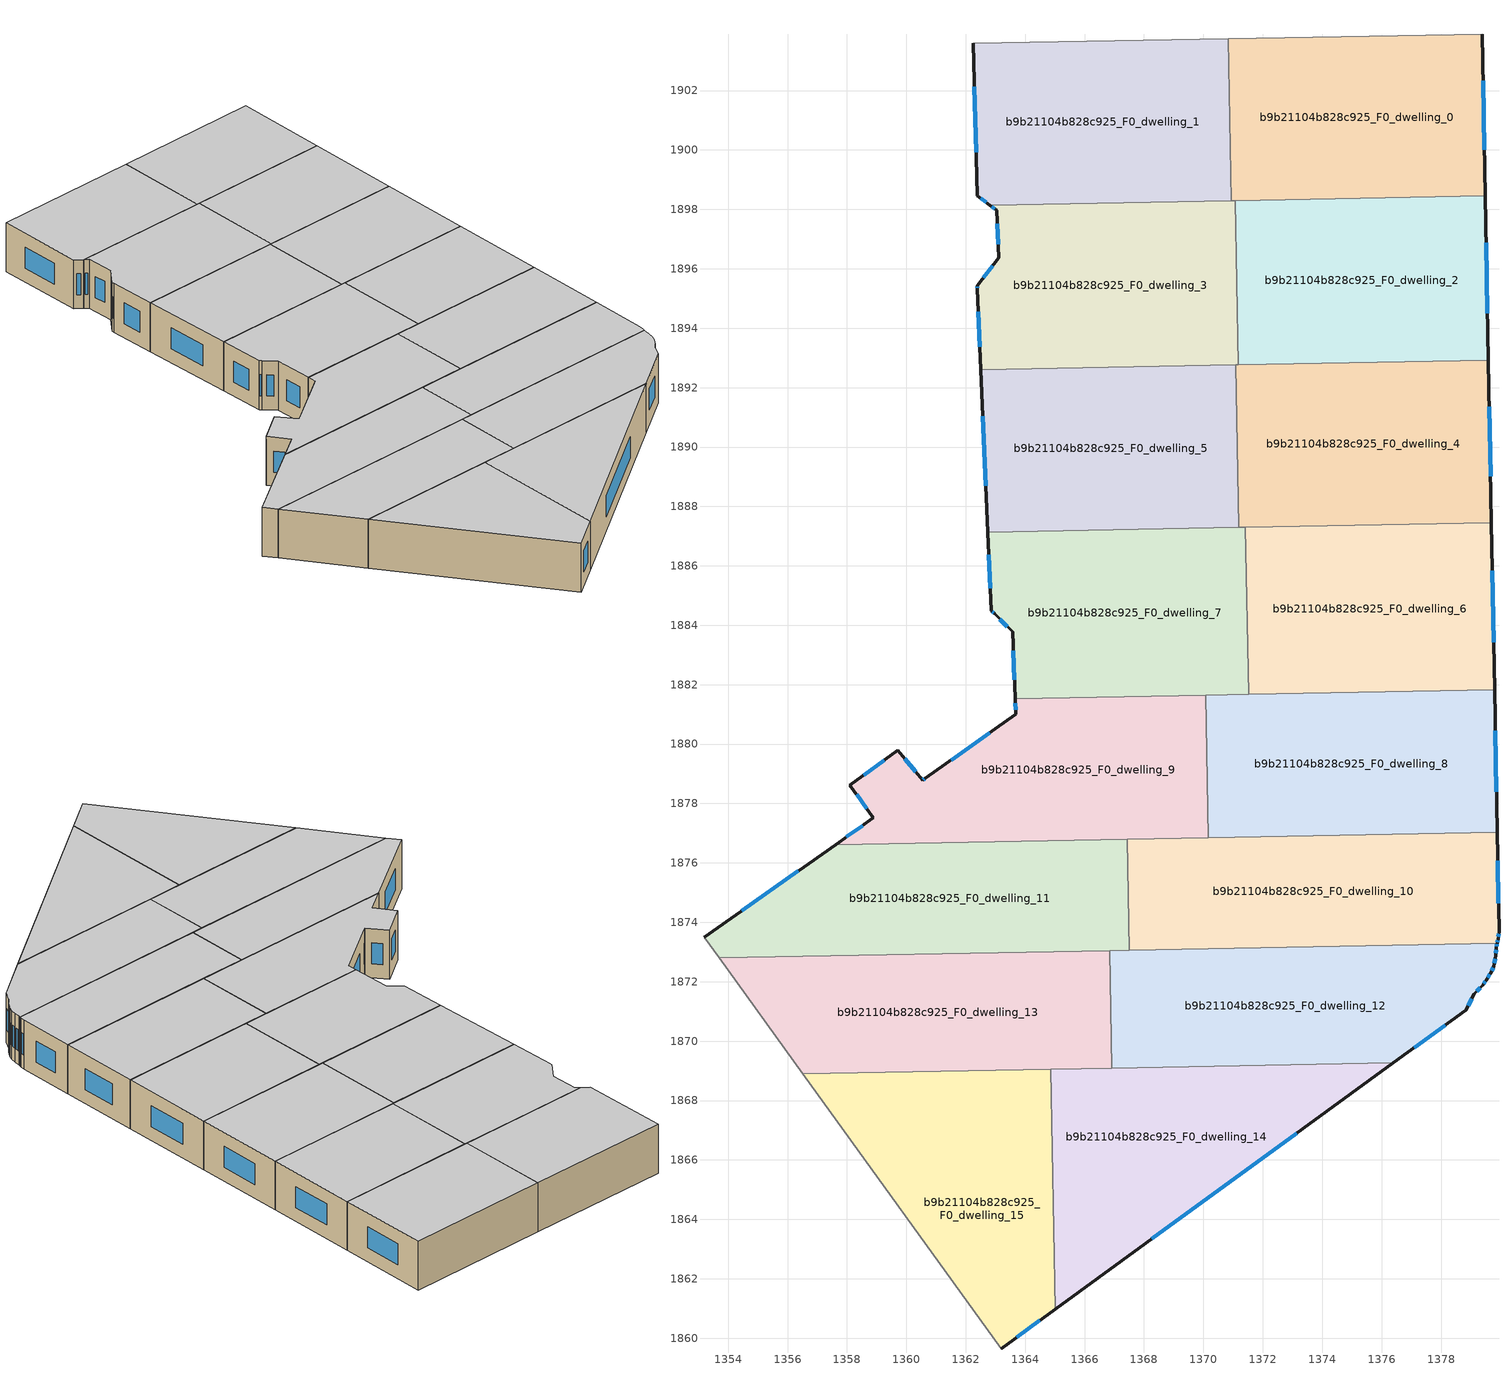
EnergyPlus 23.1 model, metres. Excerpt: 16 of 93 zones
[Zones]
b9b21104b828c925_F0_dwelling_0
 floor ground (EU_floor_Construction): 1379.39,1903.89 1379.49,1898.45 1370.93,1898.29 1370.83,1903.74 z0
 wall outside (EU_wall_Construction): 1379.49,1898.45 1379.39,1903.89 z0:3
 wall to b9b21104b828c925_F0_dwelling_1 (EU_wall_Construction): 1370.83,1903.74 1370.93,1898.29 z0:3
 wall adiabatic (EU_wall_Construction): 1379.39,1903.89 1370.83,1903.74 z0:3
 wall to b9b21104b828c925_F0_dwelling_2 (EU_wall_Construction): 1371.07,1898.3 1379.49,1898.45 z0:3
 wall to b9b21104b828c925_F0_dwelling_3 (EU_wall_Construction): 1370.93,1898.29 1371.07,1898.3 z0:3
 window (EU_Window_Construction): 1379.46,1900.01 1379.42,1902.34 z0.86:2.14
 ceiling to b9b21104b828c925_F1_dwelling_0 (EU_floor_Construction): 1379.49,1898.45 1379.39,1903.89 1370.83,1903.74 1370.93,1898.29 z3
b9b21104b828c925_F0_dwelling_1
 floor ground (EU_floor_Construction): 1370.83,1903.74 1370.93,1898.29 1362.81,1898.14 1362.4,1898.46 1362.25,1903.59 z0
 wall outside (EU_wall_Construction): 1362.25,1903.59 1362.4,1898.46 1362.81,1898.14 z0:3
 wall adiabatic (EU_wall_Construction): 1370.83,1903.74 1362.25,1903.59 z0:3
 wall to b9b21104b828c925_F0_dwelling_3 (EU_wall_Construction): 1362.81,1898.14 1370.93,1898.29 z0:3
 window (EU_Window_Construction): 1362.51,1898.37 1362.69,1898.23 / 1362.29,1902.13 1362.35,1899.92 z0.86:2.14
 ceiling to b9b21104b828c925_F1_dwelling_1 (EU_floor_Construction): 1370.93,1898.29 1370.83,1903.74 1362.25,1903.59 1362.4,1898.46 1362.81,1898.14 z3
b9b21104b828c925_F0_dwelling_10
 floor ground (EU_floor_Construction): 1379.89,1877.03 1379.95,1873.69 1379.92,1873.43 1379.89,1873.29 1367.51,1873.06 1367.44,1876.8 z0
 wall outside (EU_wall_Construction): 1379.89,1873.29 1379.92,1873.43 1379.95,1873.69 1379.89,1877.03 z0:3
 wall to b9b21104b828c925_F0_dwelling_11 (EU_wall_Construction): 1367.44,1876.8 1367.51,1873.06 z0:3
 wall to b9b21104b828c925_F0_dwelling_8 (EU_wall_Construction): 1379.89,1877.03 1370.17,1876.85 z0:3
 wall to b9b21104b828c925_F0_dwelling_12 (EU_wall_Construction): 1367.51,1873.06 1379.89,1873.29 z0:3
 wall to b9b21104b828c925_F0_dwelling_9 (EU_wall_Construction): 1370.17,1876.85 1367.44,1876.8 z0:3
 window (EU_Window_Construction): 1379.93,1874.65 1379.91,1876.08 / 1379.93,1873.51 1379.94,1873.62 / 1379.9,1873.33 1379.91,1873.39 z0.86:2.14
 ceiling to b9b21104b828c925_F1_dwelling_10 (EU_floor_Construction): 1379.89,1873.29 1379.92,1873.43 1379.95,1873.69 1379.89,1877.03 1367.44,1876.8 1367.51,1873.06 z3
b9b21104b828c925_F0_dwelling_11
 floor ground (EU_floor_Construction): 1367.44,1876.8 1367.51,1873.06 1353.7,1872.8 1353.19,1873.5 1357.62,1876.62 z0
 wall outside (EU_wall_Construction): 1357.62,1876.62 1353.19,1873.5 z0:3
 wall adiabatic (EU_wall_Construction): 1353.19,1873.5 1353.7,1872.8 z0:3
 wall to b9b21104b828c925_F0_dwelling_9 (EU_wall_Construction): 1367.44,1876.8 1357.62,1876.62 z0:3
 wall to b9b21104b828c925_F0_dwelling_13 (EU_wall_Construction): 1353.7,1872.8 1366.85,1873.04 z0:3
 wall to b9b21104b828c925_F0_dwelling_12 (EU_wall_Construction): 1366.85,1873.04 1367.51,1873.06 z0:3
 window (EU_Window_Construction): 1356.35,1875.73 1354.46,1874.39 z0.86:2.14
 ceiling to b9b21104b828c925_F1_dwelling_11 (EU_floor_Construction): 1367.51,1873.06 1367.44,1876.8 1357.62,1876.62 1353.19,1873.5 1353.7,1872.8 z3
b9b21104b828c925_F0_dwelling_12
 floor ground (EU_floor_Construction): 1379.89,1873.29 1379.86,1873.16 1379.84,1872.87 1379.78,1872.52 1379.69,1872.32 1379.52,1872.06 1379.41,1871.88 1379.12,1871.59 1378.83,1871.04 1376.4,1869.27 1366.92,1869.09 1366.85,1873.04 z0
 wall outside (EU_wall_Construction): 1376.4,1869.27 1378.83,1871.04 1379.12,1871.59 1379.41,1871.88 1379.52,1872.06 1379.69,1872.32 1379.78,1872.52 1379.84,1872.87 1379.86,1873.16 1379.89,1873.29 z0:3
 wall to b9b21104b828c925_F0_dwelling_13 (EU_wall_Construction): 1366.85,1873.04 1366.92,1869.09 z0:3
 wall to b9b21104b828c925_F0_dwelling_14 (EU_wall_Construction): 1366.92,1869.09 1376.4,1869.27 z0:3
 window (EU_Window_Construction): 1379.57,1872.13 1379.64,1872.24 / 1379.44,1871.93 1379.49,1872.01 / 1379.2,1871.67 1379.33,1871.8 / 1378.91,1871.2 1379.04,1871.43 / 1377.09,1869.77 1378.14,1870.53 / 1379.87,1873.2 1379.88,1873.25 / 1379.84,1872.96 1379.85,1873.08 / 1379.79,1872.62 1379.82,1872.77 / 1379.72,1872.38 1379.75,1872.46 z0.86:2.14
 ceiling to b9b21104b828c925_F1_dwelling_12 (EU_floor_Construction): 1378.83,1871.04 1379.12,1871.59 1379.41,1871.88 1379.52,1872.06 1379.69,1872.32 1379.78,1872.52 1379.84,1872.87 1379.86,1873.16 1379.89,1873.29 1366.85,1873.04 1366.92,1869.09 1376.4,1869.27 z3
b9b21104b828c925_F0_dwelling_13
 floor ground (EU_floor_Construction): 1366.85,1873.04 1366.92,1869.09 1356.51,1868.9 1353.7,1872.8 z0
 wall adiabatic (EU_wall_Construction): 1353.7,1872.8 1356.51,1868.9 z0:3
 wall to b9b21104b828c925_F0_dwelling_14 (EU_wall_Construction): 1356.51,1868.9 1364.86,1869.05 1366.92,1869.09 z0:3
 ceiling to b9b21104b828c925_F1_dwelling_13 (EU_floor_Construction): 1366.92,1869.09 1366.85,1873.04 1353.7,1872.8 1356.51,1868.9 z3
b9b21104b828c925_F0_dwelling_14
 floor ground (EU_floor_Construction): 1376.4,1869.27 1365.01,1860.98 1364.86,1869.05 z0
 wall outside (EU_wall_Construction): 1365.01,1860.98 1376.4,1869.27 z0:3
 wall to b9b21104b828c925_F0_dwelling_15 (EU_wall_Construction): 1356.51,1868.9 1364.86,1869.05 1365.01,1860.98 z0:3
 window (EU_Window_Construction): 1368.27,1863.35 1373.15,1866.9 z0.86:2.14
 ceiling to b9b21104b828c925_F1_dwelling_14 (EU_floor_Construction): 1376.4,1869.27 1364.86,1869.05 1365.01,1860.98 z3
b9b21104b828c925_F0_dwelling_15
 floor ground (EU_floor_Construction): 1364.86,1869.05 1365.01,1860.98 1363.19,1859.65 1356.51,1868.9 z0
 wall outside (EU_wall_Construction): 1363.19,1859.65 1365.01,1860.98 z0:3
 wall adiabatic (EU_wall_Construction): 1356.51,1868.9 1363.19,1859.65 z0:3
 window (EU_Window_Construction): 1363.71,1860.03 1364.49,1860.6 z0.86:2.14
 ceiling to b9b21104b828c925_F1_dwelling_15 (EU_floor_Construction): 1365.01,1860.98 1364.86,1869.05 1356.51,1868.9 1363.19,1859.65 z3
b9b21104b828c925_F0_dwelling_2
 floor ground (EU_floor_Construction): 1379.49,1898.45 1379.59,1892.92 1371.17,1892.77 1371.07,1898.3 z0
 wall outside (EU_wall_Construction): 1379.59,1892.92 1379.49,1898.45 z0:3
 wall to b9b21104b828c925_F0_dwelling_3 (EU_wall_Construction): 1371.07,1898.3 1371.17,1892.77 z0:3
 wall to b9b21104b828c925_F0_dwelling_4 (EU_wall_Construction): 1371.17,1892.77 1379.59,1892.92 z0:3
 window (EU_Window_Construction): 1379.56,1894.5 1379.52,1896.87 z0.86:2.14
 ceiling to b9b21104b828c925_F1_dwelling_2 (EU_floor_Construction): 1379.59,1892.92 1379.49,1898.45 1371.07,1898.3 1371.17,1892.77 z3
b9b21104b828c925_F0_dwelling_3
 floor ground (EU_floor_Construction): 1371.07,1898.3 1371.17,1892.77 1362.51,1892.61 1362.39,1895.33 1362.38,1895.43 1363.11,1896.37 1363.04,1897.96 1362.81,1898.14 z0
 wall outside (EU_wall_Construction): 1362.81,1898.14 1363.04,1897.96 1363.11,1896.37 1362.38,1895.43 1362.39,1895.33 1362.51,1892.61 z0:3
 wall to b9b21104b828c925_F0_dwelling_5 (EU_wall_Construction): 1362.51,1892.61 1371.08,1892.77 z0:3
 wall to b9b21104b828c925_F0_dwelling_4 (EU_wall_Construction): 1371.09,1892.76 1371.17,1892.77 z0:3
 window (EU_Window_Construction): 1362.87,1898.09 1362.97,1898.02 / 1362.42,1894.55 1362.47,1893.38 / 1362.38,1895.4 1362.39,1895.35 / 1362.91,1896.1 1362.59,1895.7 / 1363.06,1897.51 1363.09,1896.83 z0.86:2.14
 ceiling to b9b21104b828c925_F1_dwelling_3 (EU_floor_Construction): 1371.17,1892.77 1371.07,1898.3 1362.81,1898.14 1363.04,1897.96 1363.11,1896.37 1362.38,1895.43 1362.39,1895.33 1362.51,1892.61 z3
b9b21104b828c925_F0_dwelling_4
 floor ground (EU_floor_Construction): 1379.59,1892.92 1379.7,1887.45 1371.19,1887.29 1371.09,1892.76 z0
 wall outside (EU_wall_Construction): 1379.7,1887.45 1379.59,1892.92 z0:3
 wall to b9b21104b828c925_F0_dwelling_5 (EU_wall_Construction): 1371.09,1892.76 1371.19,1887.29 z0:3
 wall to b9b21104b828c925_F0_dwelling_6 (EU_wall_Construction): 1371.41,1887.3 1379.7,1887.45 z0:3
 wall to b9b21104b828c925_F0_dwelling_7 (EU_wall_Construction): 1371.19,1887.29 1371.41,1887.3 z0:3
 window (EU_Window_Construction): 1379.67,1889.01 1379.62,1891.36 z0.86:2.14
 ceiling to b9b21104b828c925_F1_dwelling_4 (EU_floor_Construction): 1379.7,1887.45 1379.59,1892.92 1371.09,1892.76 1371.19,1887.29 z3
b9b21104b828c925_F0_dwelling_5
 floor ground (EU_floor_Construction): 1371.09,1892.76 1371.19,1887.29 1362.75,1887.13 1362.51,1892.61 z0
 wall outside (EU_wall_Construction): 1362.51,1892.61 1362.75,1887.13 z0:3
 wall to b9b21104b828c925_F0_dwelling_7 (EU_wall_Construction): 1362.75,1887.13 1371.19,1887.29 z0:3
 window (EU_Window_Construction): 1362.58,1891.04 1362.68,1888.7 z0.86:2.14
 ceiling to b9b21104b828c925_F1_dwelling_5 (EU_floor_Construction): 1371.19,1887.29 1371.09,1892.76 1362.51,1892.61 1362.75,1887.13 z3
b9b21104b828c925_F0_dwelling_6
 floor ground (EU_floor_Construction): 1379.7,1887.45 1379.8,1881.82 1371.52,1881.67 1371.41,1887.29 z0
 wall outside (EU_wall_Construction): 1379.8,1881.82 1379.7,1887.45 z0:3
 wall to b9b21104b828c925_F0_dwelling_7 (EU_wall_Construction): 1371.41,1887.29 1371.52,1881.67 z0:3
 wall to b9b21104b828c925_F0_dwelling_8 (EU_wall_Construction): 1371.52,1881.67 1379.8,1881.82 z0:3
 window (EU_Window_Construction): 1379.77,1883.43 1379.73,1885.84 z0.86:2.14
 ceiling to b9b21104b828c925_F1_dwelling_6 (EU_floor_Construction): 1379.8,1881.82 1379.7,1887.45 1371.41,1887.29 1371.52,1881.67 z3
b9b21104b828c925_F0_dwelling_7
 floor ground (EU_floor_Construction): 1371.41,1887.29 1371.52,1881.67 1363.67,1881.52 1363.58,1883.78 1362.97,1884.38 1362.86,1884.49 1362.75,1887.13 z0
 wall outside (EU_wall_Construction): 1362.75,1887.13 1362.86,1884.49 1362.97,1884.38 1363.58,1883.78 1363.67,1881.52 z0:3
 wall to b9b21104b828c925_F0_dwelling_9 (EU_wall_Construction): 1363.67,1881.52 1370.08,1881.64 z0:3
 wall to b9b21104b828c925_F0_dwelling_8 (EU_wall_Construction): 1370.08,1881.64 1371.52,1881.67 z0:3
 window (EU_Window_Construction): 1363.6,1883.13 1363.64,1882.17 / 1363.14,1884.21 1363.4,1883.95 / 1362.89,1884.46 1362.94,1884.41 / 1362.78,1886.38 1362.83,1885.24 z0.86:2.14
 ceiling to b9b21104b828c925_F1_dwelling_7 (EU_floor_Construction): 1371.52,1881.67 1371.41,1887.29 1362.75,1887.13 1362.86,1884.49 1362.97,1884.38 1363.58,1883.78 1363.67,1881.52 z3
b9b21104b828c925_F0_dwelling_8
 floor ground (EU_floor_Construction): 1379.8,1881.82 1379.89,1877.03 1370.16,1876.85 1370.08,1881.64 z0
 wall outside (EU_wall_Construction): 1379.89,1877.03 1379.8,1881.82 z0:3
 wall to b9b21104b828c925_F0_dwelling_9 (EU_wall_Construction): 1370.08,1881.64 1370.16,1876.85 z0:3
 window (EU_Window_Construction): 1379.86,1878.4 1379.83,1880.45 z0.86:2.14
 ceiling to b9b21104b828c925_F1_dwelling_8 (EU_floor_Construction): 1379.89,1877.03 1379.8,1881.82 1370.08,1881.64 1370.16,1876.85 z3
b9b21104b828c925_F0_dwelling_9
 floor ground (EU_floor_Construction): 1370.08,1881.64 1370.16,1876.85 1357.62,1876.62 1358.89,1877.51 1358.1,1878.62 1359.72,1879.8 1360.55,1878.78 1360.64,1878.84 1363.69,1881 1363.67,1881.52 z0
 wall outside (EU_wall_Construction): 1363.67,1881.52 1363.69,1881 1360.64,1878.84 1360.55,1878.78 1359.72,1879.8 1358.1,1878.62 1358.89,1877.51 1357.62,1876.62 z0:3
 window (EU_Window_Construction): 1363.67,1881.37 1363.68,1881.15 / 1358.53,1877.26 1357.98,1876.87 / 1358.33,1878.3 1358.66,1877.83 / 1359.26,1879.46 1358.56,1878.96 / 1360.31,1879.07 1359.96,1879.51 / 1360.61,1878.82 1360.57,1878.8 / 1362.82,1880.39 1361.51,1879.46 z0.86:2.14
 ceiling to b9b21104b828c925_F1_dwelling_9 (EU_floor_Construction): 1370.16,1876.85 1370.08,1881.64 1363.67,1881.52 1363.69,1881 1360.64,1878.84 1360.55,1878.78 1359.72,1879.8 1358.1,1878.62 1358.89,1877.51 1357.62,1876.62 z3
[Building]
EU S2 Campaign: North Axis=0; Terrain=City; Solar Distribution=FullExterior
[Site:Location]
Helsinki-Vantaa.AP: Latitude=60.317; Longitude=24.963; Time Zone=2; Elevation=54.6
[SizingPeriod:WeatherFileDays]
AnnualSizingPeriod: Begin Month=1; Begin Day of Month=1; End Month=12; End Day of Month=31; Day of Week for Start Day=Monday; Use Weather File Daylight Saving Period=No; Use Weather File Rain and Snow Indicators=No
[MATERIAL]
EU_InternalMass_Material: Roughness=MediumRough; Thickness=0.1; Conductivity=1; Density=1800; Specific Heat=900; Thermal Absorptance=0.9; Solar Absorptance=0.7; Visible Absorptance=0.7
[MATERIAL:NOMASS] Roughness=MediumRough; Thermal Absorptance=0.9; Solar Absorptance=0.7; Visible Absorptance=0.7
Name | Thermal Resistance
EU_wall_NoMass | 1.10183
EU_floor_NoMass | 1.70606
[WINDOWMATERIAL:SIMPLEGLAZINGSYSTEM]
EU_Window_SimpleGlazing: UFactor=3.11035; Solar Heat Gain Coefficient=0.8; Visible Transmittance=0.8
[CONSTRUCTION]
EU_wall_Construction: EU_wall_NoMass
EU_floor_Construction: EU_floor_NoMass
EU_Window_Construction: EU_Window_SimpleGlazing
EU_InternalMass_Construction: EU_InternalMass_Material
[ZONE] Type=1; Multiplier=1; Ceiling Height=autocalculate; Floor Area=autocalculate; Part of Total Floor Area=Yes
Name | Volume
b9b21104b828c925_F0_dwelling_0; b9b21104b828c925_F0_dwelling_3 | 139.807
b9b21104b828c925_F0_dwelling_1; b9b21104b828c925_F0_dwelling_12 | 139.8
b9b21104b828c925_F0_dwelling_10 | 139.824
b9b21104b828c925_F0_dwelling_11 | 139.815
b9b21104b828c925_F0_dwelling_13 | 139.779
b9b21104b828c925_F0_dwelling_14 | 139.813
b9b21104b828c925_F0_dwelling_15 | 139.808
b9b21104b828c925_F0_dwelling_2 | 139.789
b9b21104b828c925_F0_dwelling_4; b9b21104b828c925_F0_dwelling_5 | 139.783
b9b21104b828c925_F0_dwelling_6 | 139.816
b9b21104b828c925_F0_dwelling_7 | 139.805
b9b21104b828c925_F0_dwelling_8 | 139.798
b9b21104b828c925_F0_dwelling_9 | 139.796
[INTERNALMASS] Construction=EU_InternalMass_Construction
Name | Zone or ZoneList | Surface Area
b9b21104b828c925_F0_dwelling_0_EU_InternalMass | b9b21104b828c925_F0_dwelling_0 | 46.6013
b9b21104b828c925_F0_dwelling_1_EU_InternalMass | b9b21104b828c925_F0_dwelling_1 | 46.6004
b9b21104b828c925_F0_dwelling_2_EU_InternalMass | b9b21104b828c925_F0_dwelling_2 | 46.5958
b9b21104b828c925_F0_dwelling_3_EU_InternalMass | b9b21104b828c925_F0_dwelling_3 | 46.6019
b9b21104b828c925_F0_dwelling_4_EU_InternalMass | b9b21104b828c925_F0_dwelling_4 | 46.5947
b9b21104b828c925_F0_dwelling_5_EU_InternalMass | b9b21104b828c925_F0_dwelling_5 | 46.5949
b9b21104b828c925_F0_dwelling_6_EU_InternalMass | b9b21104b828c925_F0_dwelling_6 | 46.6039
b9b21104b828c925_F0_dwelling_7_EU_InternalMass | b9b21104b828c925_F0_dwelling_7 | 46.6016
b9b21104b828c925_F0_dwelling_8_EU_InternalMass | b9b21104b828c925_F0_dwelling_8 | 46.5995
b9b21104b828c925_F0_dwelling_9_EU_InternalMass | b9b21104b828c925_F0_dwelling_9 | 46.5987
b9b21104b828c925_F0_dwelling_10_EU_InternalMass | b9b21104b828c925_F0_dwelling_10 | 46.607
b9b21104b828c925_F0_dwelling_11_EU_InternalMass | b9b21104b828c925_F0_dwelling_11 | 46.6056
b9b21104b828c925_F0_dwelling_12_EU_InternalMass | b9b21104b828c925_F0_dwelling_12 | 46.5997
b9b21104b828c925_F0_dwelling_13_EU_InternalMass | b9b21104b828c925_F0_dwelling_13 | 46.5924
b9b21104b828c925_F0_dwelling_14_EU_InternalMass | b9b21104b828c925_F0_dwelling_14 | 46.6075
b9b21104b828c925_F0_dwelling_15_EU_InternalMass | b9b21104b828c925_F0_dwelling_15 | 46.6016
[OTHEREQUIPMENT] Fuel Type=Electricity; Design Level Calculation Method=Watts/Area; Power per Zone Floor Area=1; Fraction Latent=0; Fraction Radiant=0; Fraction Lost=0; Carbon Dioxide Generation Rate=0; EndUse Subcategory=EU_Step8_InternalGains
Name | Zone or ZoneList or Space or SpaceList | Schedule
EU_Step8_InternalGain_b9b21104b828c925_F0_dwelling_0_f000 | b9b21104b828c925_F0_dwelling_0 | EU_Step8_GainSchedule_b9b21104b828c925_F0_dwelling_0_f000
EU_Step8_InternalGain_b9b21104b828c925_F0_dwelling_1_f000 | b9b21104b828c925_F0_dwelling_1 | EU_Step8_GainSchedule_b9b21104b828c925_F0_dwelling_1_f000
EU_Step8_InternalGain_b9b21104b828c925_F0_dwelling_2_f000 | b9b21104b828c925_F0_dwelling_2 | EU_Step8_GainSchedule_b9b21104b828c925_F0_dwelling_2_f000
EU_Step8_InternalGain_b9b21104b828c925_F0_dwelling_3_f000 | b9b21104b828c925_F0_dwelling_3 | EU_Step8_GainSchedule_b9b21104b828c925_F0_dwelling_3_f000
EU_Step8_InternalGain_b9b21104b828c925_F0_dwelling_4_f000 | b9b21104b828c925_F0_dwelling_4 | EU_Step8_GainSchedule_b9b21104b828c925_F0_dwelling_4_f000
EU_Step8_InternalGain_b9b21104b828c925_F0_dwelling_5_f000 | b9b21104b828c925_F0_dwelling_5 | EU_Step8_GainSchedule_b9b21104b828c925_F0_dwelling_5_f000
EU_Step8_InternalGain_b9b21104b828c925_F0_dwelling_6_f000 | b9b21104b828c925_F0_dwelling_6 | EU_Step8_GainSchedule_b9b21104b828c925_F0_dwelling_6_f000
EU_Step8_InternalGain_b9b21104b828c925_F0_dwelling_7_f000 | b9b21104b828c925_F0_dwelling_7 | EU_Step8_GainSchedule_b9b21104b828c925_F0_dwelling_7_f000
EU_Step8_InternalGain_b9b21104b828c925_F0_dwelling_8_f000 | b9b21104b828c925_F0_dwelling_8 | EU_Step8_GainSchedule_b9b21104b828c925_F0_dwelling_8_f000
EU_Step8_InternalGain_b9b21104b828c925_F0_dwelling_9_f000 | b9b21104b828c925_F0_dwelling_9 | EU_Step8_GainSchedule_b9b21104b828c925_F0_dwelling_9_f000
EU_Step8_InternalGain_b9b21104b828c925_F0_dwelling_10_f000 | b9b21104b828c925_F0_dwelling_10 | EU_Step8_GainSchedule_b9b21104b828c925_F0_dwelling_10_f000
EU_Step8_InternalGain_b9b21104b828c925_F0_dwelling_11_f000 | b9b21104b828c925_F0_dwelling_11 | EU_Step8_GainSchedule_b9b21104b828c925_F0_dwelling_11_f000
EU_Step8_InternalGain_b9b21104b828c925_F0_dwelling_12_f000 | b9b21104b828c925_F0_dwelling_12 | EU_Step8_GainSchedule_b9b21104b828c925_F0_dwelling_12_f000
EU_Step8_InternalGain_b9b21104b828c925_F0_dwelling_13_f000 | b9b21104b828c925_F0_dwelling_13 | EU_Step8_GainSchedule_b9b21104b828c925_F0_dwelling_13_f000
EU_Step8_InternalGain_b9b21104b828c925_F0_dwelling_14_f000 | b9b21104b828c925_F0_dwelling_14 | EU_Step8_GainSchedule_b9b21104b828c925_F0_dwelling_14_f000
EU_Step8_InternalGain_b9b21104b828c925_F0_dwelling_15_f000 | b9b21104b828c925_F0_dwelling_15 | EU_Step8_GainSchedule_b9b21104b828c925_F0_dwelling_15_f000
[ZONEVENTILATION:DESIGNFLOWRATE] Schedule=EU_AlwaysOn; Design Flow Rate Calculation Method=AirChanges/Hour; Air Changes per Hour=0.756316; Ventilation Type=Natural; Fan Pressure Rise=0; Fan Total Efficiency=1; Constant Term Coefficient=1; Temperature Term Coefficient=0; Velocity Term Coefficient=0; Velocity Squared Term Coefficient=0; Minimum Indoor Temperature=-100; Maximum Indoor Temperature=100; Delta Temperature=-100; Minimum Outdoor Temperature=-100; Maximum Outdoor Temperature=100; Maximum Wind Speed=40
Name | Zone or ZoneList or Space or SpaceList
EU_ConstantAir_b9b21104b828c925_F0_dwelling_0 | b9b21104b828c925_F0_dwelling_0
EU_ConstantAir_b9b21104b828c925_F0_dwelling_1 | b9b21104b828c925_F0_dwelling_1
EU_ConstantAir_b9b21104b828c925_F0_dwelling_2 | b9b21104b828c925_F0_dwelling_2
EU_ConstantAir_b9b21104b828c925_F0_dwelling_3 | b9b21104b828c925_F0_dwelling_3
EU_ConstantAir_b9b21104b828c925_F0_dwelling_4 | b9b21104b828c925_F0_dwelling_4
EU_ConstantAir_b9b21104b828c925_F0_dwelling_5 | b9b21104b828c925_F0_dwelling_5
EU_ConstantAir_b9b21104b828c925_F0_dwelling_6 | b9b21104b828c925_F0_dwelling_6
EU_ConstantAir_b9b21104b828c925_F0_dwelling_7 | b9b21104b828c925_F0_dwelling_7
EU_ConstantAir_b9b21104b828c925_F0_dwelling_8 | b9b21104b828c925_F0_dwelling_8
EU_ConstantAir_b9b21104b828c925_F0_dwelling_9 | b9b21104b828c925_F0_dwelling_9
EU_ConstantAir_b9b21104b828c925_F0_dwelling_10 | b9b21104b828c925_F0_dwelling_10
EU_ConstantAir_b9b21104b828c925_F0_dwelling_11 | b9b21104b828c925_F0_dwelling_11
EU_ConstantAir_b9b21104b828c925_F0_dwelling_12 | b9b21104b828c925_F0_dwelling_12
EU_ConstantAir_b9b21104b828c925_F0_dwelling_13 | b9b21104b828c925_F0_dwelling_13
EU_ConstantAir_b9b21104b828c925_F0_dwelling_14 | b9b21104b828c925_F0_dwelling_14
EU_ConstantAir_b9b21104b828c925_F0_dwelling_15 | b9b21104b828c925_F0_dwelling_15
[HVACTEMPLATE:THERMOSTAT] Constant Heating Setpoint=20; Constant Cooling Setpoint=50
EU_HeatOnly_b9b21104b828c925_F0_dwelling_0; EU_HeatOnly_b9b21104b828c925_F0_dwelling_1; EU_HeatOnly_b9b21104b828c925_F0_dwelling_2; EU_HeatOnly_b9b21104b828c925_F0_dwelling_3; EU_HeatOnly_b9b21104b828c925_F0_dwelling_4; EU_HeatOnly_b9b21104b828c925_F0_dwelling_5; EU_HeatOnly_b9b21104b828c925_F0_dwelling_6; EU_HeatOnly_b9b21104b828c925_F0_dwelling_7; EU_HeatOnly_b9b21104b828c925_F0_dwelling_8; EU_HeatOnly_b9b21104b828c925_F0_dwelling_9; EU_HeatOnly_b9b21104b828c925_F0_dwelling_10; EU_HeatOnly_b9b21104b828c925_F0_dwelling_11; EU_HeatOnly_b9b21104b828c925_F0_dwelling_12; EU_HeatOnly_b9b21104b828c925_F0_dwelling_13; EU_HeatOnly_b9b21104b828c925_F0_dwelling_14; EU_HeatOnly_b9b21104b828c925_F0_dwelling_15; EU_HeatOnly_b9b21104b828c925_F1_dwelling_0; EU_HeatOnly_b9b21104b828c925_F1_dwelling_1; EU_HeatOnly_b9b21104b828c925_F1_dwelling_2; EU_HeatOnly_b9b21104b828c925_F1_dwelling_3; EU_HeatOnly_b9b21104b828c925_F1_dwelling_4; EU_HeatOnly_b9b21104b828c925_F1_dwelling_5; EU_HeatOnly_b9b21104b828c925_F1_dwelling_6; EU_HeatOnly_b9b21104b828c925_F1_dwelling_7; EU_HeatOnly_b9b21104b828c925_F1_dwelling_8; EU_HeatOnly_b9b21104b828c925_F1_dwelling_9; EU_HeatOnly_b9b21104b828c925_F1_dwelling_10; EU_HeatOnly_b9b21104b828c925_F1_dwelling_11; EU_HeatOnly_b9b21104b828c925_F1_dwelling_12; EU_HeatOnly_b9b21104b828c925_F1_dwelling_13; EU_HeatOnly_b9b21104b828c925_F1_dwelling_14; EU_HeatOnly_b9b21104b828c925_F1_dwelling_15; EU_HeatOnly_b9b21104b828c925_F2_dwelling_0; EU_HeatOnly_b9b21104b828c925_F2_dwelling_1; EU_HeatOnly_b9b21104b828c925_F2_dwelling_2; EU_HeatOnly_b9b21104b828c925_F2_dwelling_3; EU_HeatOnly_b9b21104b828c925_F2_dwelling_4; EU_HeatOnly_b9b21104b828c925_F2_dwelling_5; EU_HeatOnly_b9b21104b828c925_F2_dwelling_6; EU_HeatOnly_b9b21104b828c925_F2_dwelling_7; EU_HeatOnly_b9b21104b828c925_F2_dwelling_8; EU_HeatOnly_b9b21104b828c925_F2_dwelling_9; EU_HeatOnly_b9b21104b828c925_F2_dwelling_10; EU_HeatOnly_b9b21104b828c925_F2_dwelling_11; EU_HeatOnly_b9b21104b828c925_F2_dwelling_12; EU_HeatOnly_b9b21104b828c925_F2_dwelling_13; EU_HeatOnly_b9b21104b828c925_F2_dwelling_14; EU_HeatOnly_b9b21104b828c925_F2_dwelling_15; EU_HeatOnly_b9b21104b828c925_F3_dwelling_0; EU_HeatOnly_b9b21104b828c925_F3_dwelling_1; EU_HeatOnly_b9b21104b828c925_F3_dwelling_2; EU_HeatOnly_b9b21104b828c925_F3_dwelling_3; EU_HeatOnly_b9b21104b828c925_F3_dwelling_4; EU_HeatOnly_b9b21104b828c925_F3_dwelling_5; EU_HeatOnly_b9b21104b828c925_F3_dwelling_6; EU_HeatOnly_b9b21104b828c925_F3_dwelling_7; EU_HeatOnly_b9b21104b828c925_F3_dwelling_8; EU_HeatOnly_b9b21104b828c925_F3_dwelling_9; EU_HeatOnly_b9b21104b828c925_F3_dwelling_10; EU_HeatOnly_b9b21104b828c925_F3_dwelling_11; EU_HeatOnly_b9b21104b828c925_F3_dwelling_12; EU_HeatOnly_b9b21104b828c925_F3_dwelling_13; EU_HeatOnly_b9b21104b828c925_F3_dwelling_14; EU_HeatOnly_b9b21104b828c925_F4_dwelling_0; EU_HeatOnly_b9b21104b828c925_F4_dwelling_1; EU_HeatOnly_b9b21104b828c925_F4_dwelling_2; EU_HeatOnly_b9b21104b828c925_F4_dwelling_3; EU_HeatOnly_b9b21104b828c925_F4_dwelling_4; EU_HeatOnly_b9b21104b828c925_F4_dwelling_5; EU_HeatOnly_b9b21104b828c925_F4_dwelling_6; EU_HeatOnly_b9b21104b828c925_F4_dwelling_7; EU_HeatOnly_b9b21104b828c925_F4_dwelling_8; EU_HeatOnly_b9b21104b828c925_F4_dwelling_9; EU_HeatOnly_b9b21104b828c925_F4_dwelling_10; EU_HeatOnly_b9b21104b828c925_F4_dwelling_11; EU_HeatOnly_b9b21104b828c925_F4_dwelling_12; EU_HeatOnly_b9b21104b828c925_F4_dwelling_13; EU_HeatOnly_b9b21104b828c925_F4_dwelling_14; EU_HeatOnly_b9b21104b828c925_F5_dwelling_0; EU_HeatOnly_b9b21104b828c925_F5_dwelling_1; EU_HeatOnly_b9b21104b828c925_F5_dwelling_2; EU_HeatOnly_b9b21104b828c925_F5_dwelling_3; EU_HeatOnly_b9b21104b828c925_F5_dwelling_4; EU_HeatOnly_b9b21104b828c925_F5_dwelling_5; EU_HeatOnly_b9b21104b828c925_F5_dwelling_6; EU_HeatOnly_b9b21104b828c925_F5_dwelling_7; EU_HeatOnly_b9b21104b828c925_F5_dwelling_8; EU_HeatOnly_b9b21104b828c925_F5_dwelling_9; EU_HeatOnly_b9b21104b828c925_F5_dwelling_10; EU_HeatOnly_b9b21104b828c925_F5_dwelling_11; EU_HeatOnly_b9b21104b828c925_F5_dwelling_12; EU_HeatOnly_b9b21104b828c925_F5_dwelling_13; EU_HeatOnly_b9b21104b828c925_F5_dwelling_14
[HVACTEMPLATE:ZONE:IDEALLOADSAIRSYSTEM] System Availability Schedule=EU_AlwaysOn; Maximum Heating Supply Air Temperature=50; Minimum Cooling Supply Air Temperature=13; Maximum Heating Supply Air Humidity Ratio=0.0156; Minimum Cooling Supply Air Humidity Ratio=0.0077; Heating Limit=NoLimit; Cooling Limit=NoLimit; Heating Availability Schedule=EU_AlwaysOn; Cooling Availability Schedule=EU_CoolingOff; Dehumidification Control Type=ConstantSensibleHeatRatio; Cooling Sensible Heat Ratio=0.7; Dehumidification Setpoint=60; Humidification Control Type=None; Humidification Setpoint=30; Outdoor Air Method=None; Outdoor Air Flow Rate per Person=0.00944; Outdoor Air Flow Rate per Zone Floor Area=0; Outdoor Air Flow Rate per Zone=0; Demand Controlled Ventilation Type=None; Outdoor Air Economizer Type=NoEconomizer; Heat Recovery Type=None; Sensible Heat Recovery Effectiveness=0.7; Latent Heat Recovery Effectiveness=0.65
Name | Template Thermostat
b9b21104b828c925_F0_dwelling_0 | EU_HeatOnly_b9b21104b828c925_F0_dwelling_0
b9b21104b828c925_F0_dwelling_1 | EU_HeatOnly_b9b21104b828c925_F0_dwelling_1
b9b21104b828c925_F0_dwelling_2 | EU_HeatOnly_b9b21104b828c925_F0_dwelling_2
b9b21104b828c925_F0_dwelling_3 | EU_HeatOnly_b9b21104b828c925_F0_dwelling_3
b9b21104b828c925_F0_dwelling_4 | EU_HeatOnly_b9b21104b828c925_F0_dwelling_4
b9b21104b828c925_F0_dwelling_5 | EU_HeatOnly_b9b21104b828c925_F0_dwelling_5
b9b21104b828c925_F0_dwelling_6 | EU_HeatOnly_b9b21104b828c925_F0_dwelling_6
b9b21104b828c925_F0_dwelling_7 | EU_HeatOnly_b9b21104b828c925_F0_dwelling_7
b9b21104b828c925_F0_dwelling_8 | EU_HeatOnly_b9b21104b828c925_F0_dwelling_8
b9b21104b828c925_F0_dwelling_9 | EU_HeatOnly_b9b21104b828c925_F0_dwelling_9
b9b21104b828c925_F0_dwelling_10 | EU_HeatOnly_b9b21104b828c925_F0_dwelling_10
b9b21104b828c925_F0_dwelling_11 | EU_HeatOnly_b9b21104b828c925_F0_dwelling_11
b9b21104b828c925_F0_dwelling_12 | EU_HeatOnly_b9b21104b828c925_F0_dwelling_12
b9b21104b828c925_F0_dwelling_13 | EU_HeatOnly_b9b21104b828c925_F0_dwelling_13
b9b21104b828c925_F0_dwelling_14 | EU_HeatOnly_b9b21104b828c925_F0_dwelling_14
b9b21104b828c925_F0_dwelling_15 | EU_HeatOnly_b9b21104b828c925_F0_dwelling_15
[SIZING:ZONE] Zone Cooling Design Supply Air Temperature Input Method=SupplyAirTemperature; Zone Cooling Design Supply Air Temperature=13; Zone Heating Design Supply Air Temperature Input Method=SupplyAirTemperature; Zone Heating Design Supply Air Temperature=50; Zone Cooling Design Supply Air Humidity Ratio=0.008; Zone Heating Design Supply Air Humidity Ratio=0.008; Cooling Design Air Flow Method=DesignDay; Cooling Design Air Flow Rate=0; Cooling Minimum Air Flow per Zone Floor Area=0.000762; Cooling Minimum Air Flow=0; Cooling Minimum Air Flow Fraction=0.2; Heating Design Air Flow Method=DesignDay; Heating Design Air Flow Rate=0; Heating Maximum Air Flow per Zone Floor Area=0.002032; Heating Maximum Air Flow=0.141576; Heating Maximum Air Flow Fraction=0.3; Account for Dedicated Outdoor Air System=No; Dedicated Outdoor Air System Control Strategy=NeutralSupplyAir; Dedicated Outdoor Air Low Setpoint Temperature for Design=autosize; Dedicated Outdoor Air High Setpoint Temperature for Design=autosize; Zone Load Sizing Method=Sensible Load Only No Latent Load; Zone Latent Cooling Design Supply Air Humidity Ratio Input Method=HumidityRatioDifference; Zone Cooling Design Supply Air Humidity Ratio Difference=0.005; Zone Latent Heating Design Supply Air Humidity Ratio Input Method=HumidityRatioDifference; Zone Humidification Design Supply Air Humidity Ratio Difference=0.005
b9b21104b828c925_F0_dwelling_0; b9b21104b828c925_F0_dwelling_1; b9b21104b828c925_F0_dwelling_2; b9b21104b828c925_F0_dwelling_3; b9b21104b828c925_F0_dwelling_4; b9b21104b828c925_F0_dwelling_5; b9b21104b828c925_F0_dwelling_6; b9b21104b828c925_F0_dwelling_7; b9b21104b828c925_F0_dwelling_8; b9b21104b828c925_F0_dwelling_9; b9b21104b828c925_F0_dwelling_10; b9b21104b828c925_F0_dwelling_11; b9b21104b828c925_F0_dwelling_12; b9b21104b828c925_F0_dwelling_13; b9b21104b828c925_F0_dwelling_14; b9b21104b828c925_F0_dwelling_15
[SCHEDULE:CONSTANT]
Name | Hourly Value
EU_AlwaysOn | 1
EU_CoolingOff | 0
[SCHEDULE:FILE] Column Number=1; Rows to Skip at Top=0; Number of Hours of Data=8760; Column Separator=Comma; Interpolate to Timestep=No; Minutes per Item=60; Adjust Schedule for Daylight Savings=Yes
Name | File
EU_Step8_GainSchedule_b9b21104b828c925_F0_dwelling_0_f000 | ../../schedules/b9b21104b828c925/b9b21104b828c925_F0_dwelling_0_f000_gain.csv
EU_Step8_GainSchedule_b9b21104b828c925_F0_dwelling_1_f000 | ../../schedules/b9b21104b828c925/b9b21104b828c925_F0_dwelling_1_f000_gain.csv
EU_Step8_GainSchedule_b9b21104b828c925_F0_dwelling_2_f000 | ../../schedules/b9b21104b828c925/b9b21104b828c925_F0_dwelling_2_f000_gain.csv
EU_Step8_GainSchedule_b9b21104b828c925_F0_dwelling_3_f000 | ../../schedules/b9b21104b828c925/b9b21104b828c925_F0_dwelling_3_f000_gain.csv
EU_Step8_GainSchedule_b9b21104b828c925_F0_dwelling_4_f000 | ../../schedules/b9b21104b828c925/b9b21104b828c925_F0_dwelling_4_f000_gain.csv
EU_Step8_GainSchedule_b9b21104b828c925_F0_dwelling_5_f000 | ../../schedules/b9b21104b828c925/b9b21104b828c925_F0_dwelling_5_f000_gain.csv
EU_Step8_GainSchedule_b9b21104b828c925_F0_dwelling_6_f000 | ../../schedules/b9b21104b828c925/b9b21104b828c925_F0_dwelling_6_f000_gain.csv
EU_Step8_GainSchedule_b9b21104b828c925_F0_dwelling_7_f000 | ../../schedules/b9b21104b828c925/b9b21104b828c925_F0_dwelling_7_f000_gain.csv
EU_Step8_GainSchedule_b9b21104b828c925_F0_dwelling_8_f000 | ../../schedules/b9b21104b828c925/b9b21104b828c925_F0_dwelling_8_f000_gain.csv
EU_Step8_GainSchedule_b9b21104b828c925_F0_dwelling_9_f000 | ../../schedules/b9b21104b828c925/b9b21104b828c925_F0_dwelling_9_f000_gain.csv
EU_Step8_GainSchedule_b9b21104b828c925_F0_dwelling_10_f000 | ../../schedules/b9b21104b828c925/b9b21104b828c925_F0_dwelling_10_f000_gain.csv
EU_Step8_GainSchedule_b9b21104b828c925_F0_dwelling_11_f000 | ../../schedules/b9b21104b828c925/b9b21104b828c925_F0_dwelling_11_f000_gain.csv
EU_Step8_GainSchedule_b9b21104b828c925_F0_dwelling_12_f000 | ../../schedules/b9b21104b828c925/b9b21104b828c925_F0_dwelling_12_f000_gain.csv
EU_Step8_GainSchedule_b9b21104b828c925_F0_dwelling_13_f000 | ../../schedules/b9b21104b828c925/b9b21104b828c925_F0_dwelling_13_f000_gain.csv
EU_Step8_GainSchedule_b9b21104b828c925_F0_dwelling_14_f000 | ../../schedules/b9b21104b828c925/b9b21104b828c925_F0_dwelling_14_f000_gain.csv
EU_Step8_GainSchedule_b9b21104b828c925_F0_dwelling_15_f000 | ../../schedules/b9b21104b828c925/b9b21104b828c925_F0_dwelling_15_f000_gain.csv
